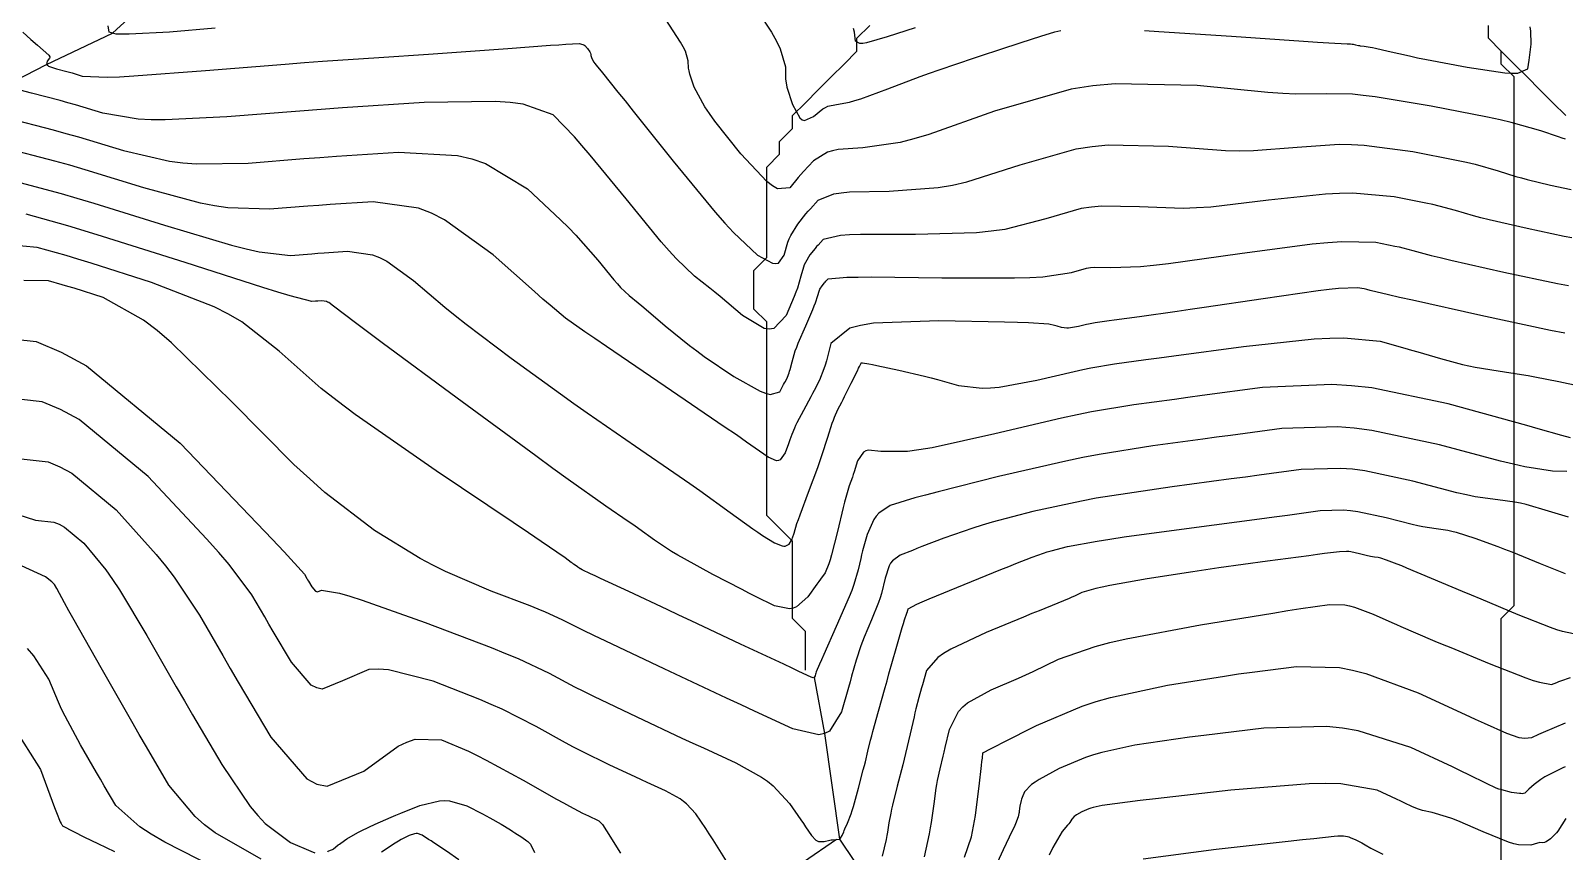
# Model space of a CAD drawing. Header units: metres. Extents: x 837475 to 838479, y 1189012 to 1191015.
# Drawn here: x 838017.8 to 838136.8, y 1189838.2 to 1189901.8 of the extents above; entities that cross this region are included whole.
import ezdxf

# ---------------------------------------------------------------- set-up
doc = ezdxf.new("R2010")
doc.units = ezdxf.units.M
doc.header["$LTSCALE"] = 0.3
for name, color, linetype in [('COTAS 10', 1, 'Continuous'), ('COTAS INT', 252, 'Continuous'), ('DRENAJE', 5, 'Continuous')]:
    doc.layers.add(name, color=color, linetype=linetype)

msp = doc.modelspace()

# ---------------------------------------------------------------- linework, layer by layer
at = {"layer": 'COTAS 10'}
for points, elevation in [([(838086.445, 1189902.001), (838084.254, 1189901.286), (838082.668, 1189900.837), (838082.373, 1189900.786), (838082.14, 1189900.768), (838081.817, 1189900.971), (838081.738, 1189901.652), (838081.657, 1189901.935)], 1790), ([(838015.975, 1189895.014), (838019.585, 1189894.088), (838020.569, 1189893.816), (838021.547, 1189893.537), (838025.019, 1189892.476), (838028.589, 1189891.656), (838029.627, 1189891.53), (838030.688, 1189891.447), (838034.698, 1189891.514), (838039.015, 1189891.857), (838040.268, 1189891.948), (838041.546, 1189892.039), (838046.373, 1189892.354), (838050.942, 1189892.104), (838052.059, 1189891.838), (838053.111, 1189891.486), (838056.373, 1189889.506), (838058.938, 1189887.114), (838059.55, 1189886.503), (838060.12, 1189885.915), (838061.828, 1189883.974), (838063.069, 1189882.464), (838063.345, 1189882.147), (838063.592, 1189881.873), (838064.241, 1189881.249), (838064.95, 1189880.681), (838065.236, 1189880.443), (838065.559, 1189880.17), (838067.048, 1189878.893), (838068.925, 1189877.376), (838069.492, 1189876.951), (838070.081, 1189876.525), (838072.381, 1189874.97), (838074.408, 1189873.833), (838074.824, 1189873.671), (838075.178, 1189873.575), (838075.933, 1189873.778), (838076.236, 1189874.337), (838076.304, 1189874.465), (838076.366, 1189874.582), (838076.533, 1189874.909), (838076.663, 1189875.244), (838076.7, 1189875.367), (838076.739, 1189875.502), (838076.886, 1189876.1), (838077.141, 1189876.943), (838077.248, 1189877.234), (838077.371, 1189877.549), (838077.944, 1189878.893), (838078.502, 1189880.17), (838078.614, 1189880.443), (838078.707, 1189880.681), (838078.893, 1189881.249), (838078.983, 1189881.569), (838079.016, 1189881.652), (838079.053, 1189881.731), (838079.216, 1189881.996), (838079.401, 1189882.229), (838079.451, 1189882.289), (838079.502, 1189882.348), (838079.683, 1189882.543), (838081.146, 1189882.665), (838082.005, 1189882.678), (838083.061, 1189882.682), (838088.513, 1189882.619), (838094.151, 1189882.606), (838095.324, 1189882.642), (838096.328, 1189882.694), (838098.556, 1189883.025), (838099.713, 1189883.353), (838100.043, 1189883.404), (838100.377, 1189883.437), (838101.616, 1189883.411), (838103.92, 1189883.493), (838104.925, 1189883.595), (838106.089, 1189883.73), (838111.616, 1189884.502), (838117.23, 1189885.24), (838118.448, 1189885.353), (838119.52, 1189885.428), (838122.175, 1189885.369), (838123.651, 1189885.079), (838123.979, 1189885.007), (838124.272, 1189884.939), (838125.042, 1189884.724), (838126.454, 1189884.354), (838127.153, 1189884.187), (838127.986, 1189883.993), (838132.105, 1189883.063), (838136.254, 1189882.184), (838137.105, 1189882.022)], 1800), ([(838137.115, 1189864.068), (838135.57, 1189864.515), (838133.819, 1189865.041), (838133.38, 1189865.145), (838132.962, 1189865.232), (838131.622, 1189865.393), (838129.877, 1189865.642), (838129.204, 1189865.784), (838128.45, 1189865.957), (838125.039, 1189866.845), (838121.309, 1189867.648), (838120.353, 1189867.769), (838119.429, 1189867.844), (838116.371, 1189867.749), (838113.109, 1189867.311), (838112.057, 1189867.171), (838110.94, 1189867.023), (838106.371, 1189866.42), (838101.68, 1189865.725), (838100.486, 1189865.519), (838099.338, 1189865.308), (838095.572, 1189864.494), (838092.402, 1189863.661), (838091.63, 1189863.437), (838090.903, 1189863.216), (838088.659, 1189862.44), (838086.956, 1189861.776), (838086.57, 1189861.625), (838086.221, 1189861.487), (838085.273, 1189861.11), (838084.666, 1189860.662), (838084.533, 1189860.481), (838084.415, 1189860.274), (838084.115, 1189859.321), (838083.83, 1189858.148), (838083.721, 1189857.802), (838083.599, 1189857.448), (838083.052, 1189856.095), (838082.485, 1189854.757), (838082.351, 1189854.412), (838082.227, 1189854.078), (838081.864, 1189852.967), (838081.509, 1189851.721), (838081.39, 1189851.302), (838081.263, 1189850.851), (838080.732, 1189848.957), (838079.795, 1189847.478), (838079.412, 1189847.288), (838078.975, 1189847.194), (838076.952, 1189847.648), (838073.977, 1189849.016), (838072.94, 1189849.497), (838071.81, 1189850.023), (838066.961, 1189852.295), (838062.431, 1189854.438), (838061.503, 1189854.883), (838060.716, 1189855.264), (838059.051, 1189856.105), (838057.756, 1189856.701), (838057.203, 1189856.928), (838056.564, 1189857.182), (838053.554, 1189858.322), (838049.999, 1189859.841), (838049.017, 1189860.334), (838048.036, 1189860.858), (838044.503, 1189863.014), (838040.657, 1189865.983), (838039.479, 1189867.021), (838038.252, 1189868.151), (838033.413, 1189873.014), (838028.749, 1189877.58), (838027.632, 1189878.524), (838026.592, 1189879.33), (838023.463, 1189881.084), (838021.207, 1189881.8), (838020.716, 1189881.951), (838020.283, 1189882.082), (838019.202, 1189882.385), (838017.292, 1189882.415)], 1810), ([(838035.703, 1189837.532), (838032.129, 1189839.591), (838031.315, 1189840.206), (838030.577, 1189840.84), (838028.544, 1189843.291), (838026.804, 1189846.252), (838026.25, 1189847.207), (838025.665, 1189848.221), (838023.291, 1189852.372), (838021.198, 1189856.074), (838020.789, 1189856.805), (838020.455, 1189857.409), (838019.867, 1189858.526), (838019.667, 1189858.84), (838019.579, 1189858.938), (838019.476, 1189859.039), (838018.982, 1189859.445), (838017.112, 1189860.284)], 1820), ([(838136.854, 1189844.69), (838136.684, 1189844.614), (838136.514, 1189844.537), (838135.886, 1189844.249), (838135.279, 1189843.928), (838135.121, 1189843.83), (838134.967, 1189843.728), (838134.446, 1189843.328), (838134.036, 1189842.968), (838133.952, 1189842.892), (838133.881, 1189842.825), (838133.73, 1189842.669), (838133.529, 1189842.621), (838133.425, 1189842.624), (838133.302, 1189842.633), (838132.685, 1189842.722), (838131.931, 1189842.909), (838131.721, 1189842.98), (838131.51, 1189843.059), (838130.743, 1189843.413), (838129.375, 1189844.087), (838128.785, 1189844.368), (838128.104, 1189844.69), (838124.879, 1189846.19), (838120.805, 1189847.496), (838119.588, 1189847.695), (838118.332, 1189847.823), (838113.473, 1189847.696), (838108.83, 1189847.136), (838107.71, 1189846.99), (838106.662, 1189846.849), (838103.473, 1189846.371), (838100.919, 1189845.821), (838100.27, 1189845.634), (838099.646, 1189845.431), (838097.606, 1189844.571), (838096.054, 1189843.711), (838095.738, 1189843.509), (838095.471, 1189843.322), (838094.92, 1189842.774), (838094.726, 1189842.33), (838094.685, 1189842.208), (838094.649, 1189842.087), (838094.565, 1189841.656), (838094.516, 1189841.268), (838094.503, 1189841.175), (838094.489, 1189841.087), (838094.437, 1189840.821), (838094.225, 1189840.292), (838094.111, 1189840.038), (838093.972, 1189839.738), (838093.267, 1189838.268), (838092.297, 1189836.194)], 1820), ([(838051.03, 1189837.491), (838050.082, 1189838.156), (838049.1, 1189838.811), (838048.883, 1189838.954), (838048.691, 1189839.08), (838048.196, 1189839.396), (838047.834, 1189839.522), (838047.725, 1189839.527), (838047.613, 1189839.521), (838047.176, 1189839.392), (838046.57, 1189839.065), (838046.351, 1189838.934), (838046.109, 1189838.784), (838045.052, 1189838.096)], 1820)]:
    msp.add_lwpolyline(points, dxfattribs=dict(at, elevation=elevation))
at = {"layer": 'COTAS INT'}
for points, elevation in [([(838073.17, 1189904.887), (838075.28, 1189901.651), (838075.671, 1189900.964), (838075.977, 1189900.367), (838076.383, 1189898.967), (838076.378, 1189898.027), (838076.424, 1189897.721), (838076.491, 1189897.395), (838076.909, 1189896.049), (838077.498, 1189895.008), (838077.673, 1189894.874), (838077.855, 1189894.807), (838078.555, 1189895.119), (838079.277, 1189895.718), (838079.471, 1189895.831), (838079.663, 1189895.922), (838080.339, 1189896.058), (838081.349, 1189896.236), (838081.753, 1189896.352), (838082.21, 1189896.497), (838084.307, 1189897.263), (838086.827, 1189898.214), (838087.551, 1189898.476), (838088.285, 1189898.737), (838091.032, 1189899.674), (838093.54, 1189900.499), (838094.123, 1189900.69), (838094.659, 1189900.864), (838096.193, 1189901.357), (838097.266, 1189901.675), (838097.51, 1189901.74), (838097.732, 1189901.794)], 1792), ([(838136.886, 1189893.365), (838136.626, 1189893.448), (838136.33, 1189893.546), (838134.959, 1189894.017), (838132.677, 1189894.655), (838131.806, 1189894.857), (838130.832, 1189895.07), (838126.453, 1189895.931), (838122.129, 1189896.643), (838121.19, 1189896.762), (838120.362, 1189896.846), (838118.305, 1189896.867), (838115.965, 1189896.846), (838114.958, 1189896.904), (838113.796, 1189896.989), (838108.305, 1189897.526), (838101.937, 1189897.658), (838100.222, 1189897.488), (838098.528, 1189897.228), (838092.582, 1189895.544), (838087.484, 1189893.728), (838086.324, 1189893.385), (838085.272, 1189893.111), (838082.382, 1189892.699), (838080.468, 1189892.566), (838080.032, 1189892.469), (838079.636, 1189892.345), (838078.545, 1189891.678), (838077.762, 1189890.847), (838077.56, 1189890.62), (838077.365, 1189890.393), (838076.717, 1189889.587), (838075.764, 1189889.505), (838075.377, 1189889.736), (838074.937, 1189890.077), (838072.902, 1189892.226), (838070.9, 1189894.76), (838070.48, 1189895.345), (838070.119, 1189895.879), (838069.298, 1189897.385), (838068.959, 1189898.416), (838068.901, 1189898.65), (838068.858, 1189898.862), (838068.833, 1189899.443), (838068.614, 1189900.198), (838068.449, 1189900.52), (838068.239, 1189900.89), (838067.101, 1189902.635)], 1794), ([(838017.223, 1189901.659), (838017.842, 1189901.103), (838018.348, 1189900.65), (838019.238, 1189899.877), (838019.314, 1189899.748), (838019.307, 1189899.7), (838019.287, 1189899.648), (838019.113, 1189899.415), (838019.067, 1189899.162), (838019.128, 1189899.097), (838019.221, 1189899.034), (838019.823, 1189898.824), (838020.624, 1189898.619), (838020.842, 1189898.558), (838021.059, 1189898.497), (838021.829, 1189898.261), (838023.759, 1189898.176), (838024.707, 1189898.209), (838025.835, 1189898.266), (838031.4, 1189898.676), (838037.56, 1189899.181), (838039.062, 1189899.297), (838040.476, 1189899.403), (838044.848, 1189899.702), (838048.692, 1189899.95), (838049.773, 1189900.024), (838050.861, 1189900.1), (838054.848, 1189900.394), (838058.152, 1189900.641), (838058.808, 1189900.687), (838059.352, 1189900.724), (838060.383, 1189900.777), (838060.665, 1189900.711), (838060.737, 1189900.673), (838060.806, 1189900.626), (838061.032, 1189900.383), (838061.197, 1189900.129), (838061.228, 1189900.075), (838061.252, 1189900.029), (838061.283, 1189899.919), (838061.287, 1189899.835), (838061.293, 1189899.804), (838061.302, 1189899.77), (838061.351, 1189899.62), (838061.518, 1189899.344), (838061.6, 1189899.231), (838061.698, 1189899.101), (838062.184, 1189898.498), (838063.384, 1189897.017), (838063.933, 1189896.334), (838064.575, 1189895.533), (838067.674, 1189891.652), (838070.934, 1189887.705), (838071.677, 1189886.863), (838072.351, 1189886.128), (838074.211, 1189884.379), (838075.383, 1189883.745), (838075.625, 1189883.714), (838075.83, 1189883.745), (838076.269, 1189884.379), (838076.557, 1189885.38), (838076.666, 1189885.643), (838076.789, 1189885.9), (838077.337, 1189886.775), (838077.965, 1189887.568), (838078.138, 1189887.773), (838078.309, 1189887.971), (838078.924, 1189888.633), (838080.139, 1189889.118), (838080.69, 1189889.205), (838081.332, 1189889.272), (838084.426, 1189889.339), (838088.232, 1189889.609), (838089.324, 1189889.804), (838090.432, 1189890.05), (838094.574, 1189891.371), (838098.923, 1189892.603), (838100.162, 1189892.793), (838101.417, 1189892.917), (838106.076, 1189892.821), (838110.504, 1189892.49), (838111.614, 1189892.467), (838112.673, 1189892.474), (838116.076, 1189892.746), (838119.318, 1189892.977), (838120.276, 1189892.959), (838121.259, 1189892.905), (838125.027, 1189892.411), (838128.438, 1189891.739), (838129.197, 1189891.573), (838129.875, 1189891.416), (838131.653, 1189890.92), (838133.038, 1189890.482), (838133.469, 1189890.361), (838133.919, 1189890.241), (838135.715, 1189889.81), (838137.319, 1189889.47)], 1796), ([(838032.129, 1189901.957), (838028.598, 1189901.66), (838025.466, 1189901.501), (838024.894, 1189901.494), (838024.452, 1189901.503), (838023.921, 1189901.671), (838023.838, 1189902.148)], 1794), ([(838104.231, 1189901.798), (838105.331, 1189901.722), (838110.966, 1189901.338), (838116.567, 1189900.964), (838117.644, 1189900.894), (838118.516, 1189900.838), (838119.955, 1189900.756), (838120.056, 1189900.764), (838120.112, 1189900.764), (838120.213, 1189900.758), (838120.334, 1189900.739), (838120.375, 1189900.731), (838120.418, 1189900.721), (838120.601, 1189900.678), (838120.824, 1189900.632), (838120.892, 1189900.622), (838120.965, 1189900.612), (838121.251, 1189900.582), (838121.727, 1189900.505), (838121.918, 1189900.466), (838122.136, 1189900.418), (838123.137, 1189900.179), (838124.784, 1189899.812), (838125.409, 1189899.682), (838126.108, 1189899.542), (838129.241, 1189898.934), (838132.163, 1189898.501), (838132.728, 1189898.47), (838133.188, 1189898.477), (838133.968, 1189898.824), (838134.061, 1189899.481), (838134.088, 1189899.684), (838134.114, 1189899.895), (838134.212, 1189900.735), (838134.183, 1189901.746), (838134.129, 1189902.066)], 1792), ([(838137.376, 1189885.715), (838136.786, 1189885.827), (838133.91, 1189886.436), (838130.953, 1189887.117), (838130.311, 1189887.274), (838129.746, 1189887.418), (838128.347, 1189887.822), (838127.074, 1189888.177), (838126.588, 1189888.29), (838126.045, 1189888.409), (838123.601, 1189888.89), (838120.389, 1189889.166), (838119.362, 1189889.156), (838118.274, 1189889.108), (838113.846, 1189888.624), (838109.381, 1189888.102), (838108.269, 1189888.031), (838107.212, 1189887.992), (838103.846, 1189888.116), (838100.897, 1189888.177), (838100.103, 1189888.098), (838099.318, 1189887.978), (838096.565, 1189887.198), (838093.38, 1189886.372), (838092.324, 1189886.223), (838091.191, 1189886.108), (838086.469, 1189885.979), (838082.197, 1189885.977), (838081.347, 1189885.942), (838080.643, 1189885.892), (838079.304, 1189885.588), (838078.906, 1189885.159), (838078.794, 1189885.031), (838078.683, 1189884.898), (838078.276, 1189884.385), (838077.919, 1189883.805), (838077.838, 1189883.63), (838077.765, 1189883.449), (838077.568, 1189882.744), (838077.305, 1189881.821), (838077.191, 1189881.502), (838077.059, 1189881.157), (838076.433, 1189879.682), (838075.462, 1189878.676), (838075.112, 1189878.627), (838074.727, 1189878.676), (838073.046, 1189879.682), (838071.312, 1189881.157), (838070.895, 1189881.502), (838070.504, 1189881.821), (838069.32, 1189882.744), (838067.894, 1189884.116), (838067.351, 1189884.717), (838066.744, 1189885.415), (838064.017, 1189888.733), (838061.235, 1189892.132), (838060.593, 1189892.879), (838060.007, 1189893.543), (838058.355, 1189895.24), (838056.038, 1189896.087), (838055.032, 1189896.214), (838053.869, 1189896.294), (838048.355, 1189896.197), (838042.027, 1189895.783), (838040.351, 1189895.665), (838038.708, 1189895.544), (838033.049, 1189895.095), (838028.261, 1189894.857), (838027.167, 1189894.869), (838026.174, 1189894.916), (838023.424, 1189895.368), (838021.303, 1189896.017), (838020.706, 1189896.187), (838020.105, 1189896.353), (838017.899, 1189896.919), (838016.133, 1189897.383)], 1798), ([(838136.833, 1189878.33), (838135.721, 1189878.541), (838130.3, 1189879.69), (838125.019, 1189880.87), (838123.996, 1189881.1), (838123.162, 1189881.289), (838121.736, 1189881.626), (838121.471, 1189881.7), (838121.37, 1189881.724), (838121.257, 1189881.748), (838120.749, 1189881.848), (838119.271, 1189881.783), (838118.547, 1189881.704), (838117.686, 1189881.598), (838113.437, 1189880.993), (838108.84, 1189880.305), (838107.759, 1189880.146), (838106.76, 1189880.001), (838103.847, 1189879.59), (838101.878, 1189879.324), (838101.474, 1189879.269), (838101.132, 1189879.223), (838100.41, 1189879.126), (838100.015, 1189879.059), (838099.879, 1189879.031), (838099.733, 1189879), (838099.108, 1189878.853), (838098.482, 1189878.735), (838098.335, 1189878.722), (838098.198, 1189878.716), (838097.799, 1189878.765), (838097.448, 1189878.866), (838097.342, 1189878.894), (838097.231, 1189878.921), (838096.802, 1189879.019), (838095.216, 1189879.12), (838094.378, 1189879.149), (838093.366, 1189879.179), (838088.269, 1189879.29), (838083.195, 1189879.089), (838082.198, 1189878.922), (838081.378, 1189878.705), (838079.889, 1189877.52), (838079.549, 1189876.171), (838079.454, 1189875.851), (838079.358, 1189875.555), (838079.007, 1189874.681), (838078.602, 1189873.883), (838078.472, 1189873.635), (838078.335, 1189873.375), (838077.776, 1189872.337), (838077.266, 1189871.373), (838077.16, 1189871.16), (838077.069, 1189870.97), (838076.867, 1189870.476), (838076.726, 1189870.046), (838076.673, 1189869.896), (838076.614, 1189869.733), (838076.353, 1189869.034), (838075.968, 1189868.507), (838075.831, 1189868.453), (838075.681, 1189868.439), (838075.031, 1189868.718), (838073.36, 1189869.886), (838072.566, 1189870.431), (838071.628, 1189871.073), (838067.046, 1189874.192), (838062.502, 1189877.284), (838061.588, 1189877.908), (838060.824, 1189878.432), (838059.307, 1189879.488), (838058.116, 1189880.484), (838057.558, 1189880.97), (838056.9, 1189881.547), (838053.697, 1189884.39), (838049.928, 1189887.114), (838048.912, 1189887.616), (838047.91, 1189888.008), (838044.39, 1189888.511), (838041.065, 1189888.294), (838040.184, 1189888.232), (838039.321, 1189888.169), (838036.347, 1189887.933), (838033.114, 1189888.038), (838032.088, 1189888.191), (838031.004, 1189888.396), (838026.614, 1189889.583), (838022.051, 1189890.995), (838020.858, 1189891.342), (838019.695, 1189891.67), (838015.751, 1189892.698)], 1802), ([(838016.614, 1189890.12), (838020.208, 1189889.155), (838021.418, 1189888.802), (838022.722, 1189888.412), (838028.209, 1189886.69), (838033.419, 1189885.136), (838034.548, 1189884.851), (838035.541, 1189884.629), (838037.996, 1189884.351), (838039.628, 1189884.481), (838040.101, 1189884.515), (838040.584, 1189884.55), (838042.408, 1189884.669), (838044.339, 1189884.393), (838044.889, 1189884.178), (838045.446, 1189883.902), (838047.513, 1189882.408), (838049.962, 1189880.338), (838050.76, 1189879.699), (838051.609, 1189879.032), (838055.105, 1189876.388), (838058.915, 1189873.619), (838059.962, 1189872.873), (838061.005, 1189872.137), (838064.744, 1189869.554), (838068.129, 1189867.233), (838068.95, 1189866.662), (838069.721, 1189866.122), (838072.082, 1189864.429), (838073.848, 1189863.16), (838074.243, 1189862.888), (838074.596, 1189862.649), (838075.534, 1189862.073), (838076.115, 1189861.842), (838076.243, 1189861.821), (838076.358, 1189861.82), (838076.656, 1189861.969), (838076.841, 1189862.267), (838076.884, 1189862.358), (838076.924, 1189862.453), (838077.038, 1189862.827), (838077.266, 1189863.555), (838077.378, 1189863.873), (838077.511, 1189864.241), (838078.166, 1189865.991), (838078.878, 1189867.909), (838079.046, 1189868.383), (838079.202, 1189868.833), (838079.66, 1189870.251), (838080.009, 1189871.344), (838080.096, 1189871.589), (838080.178, 1189871.809), (838080.437, 1189872.395), (838080.737, 1189872.968), (838080.845, 1189873.179), (838080.963, 1189873.414), (838081.48, 1189874.454), (838081.952, 1189875.416), (838082.043, 1189875.601), (838082.116, 1189875.752), (838082.235, 1189876.003), (838082.257, 1189876.02), (838082.269, 1189876.023), (838082.284, 1189876.026), (838082.359, 1189876.029), (838082.846, 1189875.94), (838083.12, 1189875.884), (838083.456, 1189875.815), (838085.171, 1189875.453), (838087.164, 1189874.999), (838087.675, 1189874.872), (838088.167, 1189874.743), (838089.796, 1189874.274), (838091.646, 1189874.048), (838092.278, 1189874.073), (838092.962, 1189874.137), (838095.863, 1189874.684), (838098.76, 1189875.362), (838099.441, 1189875.508), (838100.069, 1189875.637), (838101.9, 1189875.95), (838104.339, 1189876.275), (838105.35, 1189876.411), (838106.507, 1189876.567), (838111.9, 1189877.296), (838117.386, 1189877.88), (838118.602, 1189877.945), (838119.686, 1189877.968), (838122.506, 1189877.699), (838124.417, 1189877.162), (838124.928, 1189877.016), (838125.431, 1189876.871), (838127.18, 1189876.356), (838128.898, 1189875.9), (838129.382, 1189875.793), (838129.868, 1189875.694), (838131.65, 1189875.404), (838133.47, 1189875.131), (838133.98, 1189875.043), (838134.493, 1189874.949), (838136.364, 1189874.565), (838137.945, 1189874.233)], 1804), ([(838137.261, 1189870.205), (838136.598, 1189870.389), (838134.754, 1189870.914), (838133.878, 1189871.16), (838132.842, 1189871.449), (838127.783, 1189872.853), (838121.867, 1189874.073), (838120.293, 1189874.246), (838118.747, 1189874.347), (838113.39, 1189874.114), (838108.708, 1189873.482), (838107.586, 1189873.331), (838106.539, 1189873.191), (838103.39, 1189872.773), (838100.123, 1189872.214), (838099.002, 1189871.985), (838097.788, 1189871.724), (838092.619, 1189870.514), (838087.747, 1189869.442), (838086.72, 1189869.269), (838085.831, 1189869.148), (838083.784, 1189869.158), (838082.814, 1189869.264), (838082.605, 1189869.205), (838082.422, 1189869.107), (838081.975, 1189868.434), (838081.707, 1189867.573), (838081.636, 1189867.358), (838081.567, 1189867.152), (838081.329, 1189866.489), (838081.048, 1189865.581), (838080.952, 1189865.221), (838080.848, 1189864.813), (838080.405, 1189862.948), (838079.957, 1189861.134), (838079.849, 1189860.76), (838079.75, 1189860.441), (838079.449, 1189859.748), (838079.091, 1189859.262), (838078.955, 1189859.072), (838078.802, 1189858.859), (838078.117, 1189857.892), (838077.239, 1189857.103), (838076.965, 1189857.002), (838076.678, 1189856.951), (838075.529, 1189857.195), (838074.044, 1189857.916), (838073.545, 1189858.167), (838073.008, 1189858.441), (838070.751, 1189859.614), (838068.532, 1189860.826), (838068.018, 1189861.123), (838067.548, 1189861.403), (838066.217, 1189862.279), (838065.002, 1189863.15), (838064.605, 1189863.428), (838064.183, 1189863.722), (838062.441, 1189864.916), (838059.509, 1189866.989), (838058.336, 1189867.838), (838057.007, 1189868.805), (838050.903, 1189873.287), (838045.101, 1189877.58), (838043.962, 1189878.428), (838043.025, 1189879.128), (838041.33, 1189880.426), (838040.964, 1189880.691), (838040.865, 1189880.739), (838040.768, 1189880.777), (838040.426, 1189880.826), (838040.103, 1189880.805), (838040.018, 1189880.799), (838039.934, 1189880.793), (838039.645, 1189880.77), (838037.967, 1189881.22), (838037.008, 1189881.512), (838035.833, 1189881.876), (838029.804, 1189883.798), (838023.393, 1189885.829), (838021.978, 1189886.263), (838020.72, 1189886.641), (838017.476, 1189887.542)], 1806), ([(838136.985, 1189867.597), (838135.862, 1189867.627), (838133.736, 1189867.967), (838132.851, 1189868.164), (838131.838, 1189868.407), (838127.109, 1189869.656), (838121.847, 1189870.789), (838120.497, 1189870.959), (838119.195, 1189871.066), (838114.881, 1189870.931), (838110.908, 1189870.397), (838109.821, 1189870.251), (838108.74, 1189870.107), (838104.881, 1189869.596), (838100.718, 1189868.925), (838099.444, 1189868.679), (838098.119, 1189868.407), (838092.897, 1189867.21), (838088.225, 1189866.034), (838087.247, 1189865.776), (838086.405, 1189865.547), (838084.504, 1189864.964), (838083.614, 1189864.379), (838083.41, 1189864.149), (838083.224, 1189863.889), (838082.708, 1189862.706), (838082.362, 1189861.45), (838082.284, 1189861.145), (838082.214, 1189860.857), (838082.025, 1189859.971), (838081.68, 1189858.832), (838081.511, 1189858.384), (838081.311, 1189857.88), (838080.321, 1189855.581), (838079.354, 1189853.417), (838079.168, 1189852.997), (838079.017, 1189852.655), (838078.764, 1189852.067), (838078.736, 1189851.969), (838078.726, 1189851.936), (838078.716, 1189851.901), (838078.675, 1189851.752), (838078.601, 1189851.637), (838078.571, 1189851.622), (838078.537, 1189851.614), (838078.379, 1189851.65), (838077.425, 1189852.096), (838076.89, 1189852.347), (838076.237, 1189852.653), (838072.898, 1189854.222), (838069.07, 1189856.019), (838068.108, 1189856.469), (838067.188, 1189856.899), (838064.222, 1189858.284), (838062.033, 1189859.306), (838061.603, 1189859.507), (838061.249, 1189859.673), (838060.609, 1189859.978), (838060.483, 1189860.047), (838060.454, 1189860.064), (838060.427, 1189860.079), (838060.352, 1189860.129), (838060.283, 1189860.178), (838060.261, 1189860.194), (838060.237, 1189860.211), (838060.138, 1189860.278), (838059.942, 1189860.418), (838059.857, 1189860.48), (838059.758, 1189860.552), (838059.29, 1189860.896), (838057.418, 1189862.179), (838056.435, 1189862.843), (838055.25, 1189863.641), (838049.29, 1189867.638), (838042.995, 1189872.025), (838041.598, 1189873.069), (838040.352, 1189874.039), (838037.103, 1189876.928), (838034.206, 1189879.209), (838033.181, 1189879.796), (838032.06, 1189880.364), (838027.208, 1189882.256), (838022.513, 1189883.746), (838021.491, 1189884.061), (838020.59, 1189884.333), (838018.339, 1189884.963), (838016.109, 1189885.165)], 1808), ([(838011.386, 1189878.42), (838018.257, 1189877.667), (838020.204, 1189876.862), (838022.169, 1189875.799), (838029.428, 1189869.806), (838035.398, 1189863.574), (838036.551, 1189862.36), (838037.487, 1189861.369), (838039.063, 1189859.635), (838039.25, 1189859.312), (838039.31, 1189859.209), (838039.374, 1189859.1), (838039.635, 1189858.659), (838039.923, 1189858.325), (838040.003, 1189858.285), (838040.084, 1189858.267), (838040.379, 1189858.387), (838041.792, 1189858.168), (838042.579, 1189857.936), (838043.536, 1189857.629), (838048.421, 1189855.9), (838053.547, 1189853.949), (838054.658, 1189853.501), (838055.634, 1189853.094), (838058.042, 1189851.961), (838060.019, 1189850.911), (838060.723, 1189850.557), (838061.496, 1189850.175), (838064.852, 1189848.569), (838068.341, 1189846.936), (838069.197, 1189846.538), (838070.006, 1189846.164), (838072.53, 1189845.006), (838074.513, 1189843.913), (838074.98, 1189843.579), (838075.413, 1189843.231), (838076.68, 1189841.862), (838077.572, 1189840.595), (838077.768, 1189840.311), (838077.942, 1189840.057), (838078.385, 1189839.383), (838078.72, 1189839.019), (838078.825, 1189838.96), (838078.936, 1189838.919), (838079.383, 1189838.923), (838079.822, 1189839.019), (838079.928, 1189839.036), (838080.027, 1189839.049), (838080.33, 1189839.064), (838080.555, 1189839.105), (838080.607, 1189839.135), (838080.653, 1189839.172), (838080.778, 1189839.375), (838080.899, 1189839.676), (838080.942, 1189839.776), (838080.989, 1189839.884), (838081.195, 1189840.332), (838081.467, 1189841.048), (838081.556, 1189841.325), (838081.651, 1189841.636), (838082.042, 1189843.041), (838082.415, 1189844.473), (838082.498, 1189844.8), (838082.572, 1189845.098), (838082.769, 1189845.923), (838082.98, 1189846.782), (838083.063, 1189847.1), (838083.158, 1189847.454), (838083.59, 1189849.024), (838084.106, 1189850.861), (838084.254, 1189851.383), (838084.404, 1189851.911), (838084.964, 1189853.868), (838085.438, 1189855.502), (838085.534, 1189855.827), (838085.616, 1189856.096), (838085.782, 1189856.608), (838085.841, 1189856.753), (838085.854, 1189856.791), (838085.866, 1189856.828), (838085.896, 1189856.954), (838086.573, 1189857.317), (838086.992, 1189857.503), (838087.512, 1189857.727), (838090.226, 1189858.845), (838093.086, 1189859.999), (838093.698, 1189860.244), (838094.232, 1189860.458), (838095.512, 1189860.966), (838096.4, 1189861.273), (838096.687, 1189861.36), (838096.993, 1189861.449), (838098.248, 1189861.779), (838100.557, 1189862.208), (838101.527, 1189862.36), (838102.641, 1189862.526), (838107.861, 1189863.243), (838113.141, 1189863.939), (838114.292, 1189864.091), (838115.309, 1189864.226), (838117.861, 1189864.567), (838119.664, 1189864.623), (838120.208, 1189864.578), (838120.771, 1189864.507), (838122.97, 1189864.034), (838124.98, 1189863.511), (838125.424, 1189863.409), (838125.821, 1189863.325), (838126.849, 1189863.178), (838127.742, 1189863.048), (838128.053, 1189862.975), (838128.392, 1189862.886), (838129.846, 1189862.432), (838131.619, 1189861.789), (838132.159, 1189861.581), (838132.72, 1189861.361), (838134.922, 1189860.457), (838136.858, 1189859.7)], 1812), ([(838072.053, 1189836.965), (838070.756, 1189839.038), (838070.458, 1189839.504), (838070.187, 1189839.924), (838069.428, 1189841.052), (838068.712, 1189841.826), (838068.467, 1189842.023), (838068.203, 1189842.212), (838067.082, 1189842.83), (838065.655, 1189843.484), (838065.198, 1189843.696), (838064.714, 1189843.921), (838062.742, 1189844.843), (838060.56, 1189845.913), (838059.944, 1189846.231), (838059.322, 1189846.558), (838057.033, 1189847.817), (838054.396, 1189849.161), (838053.555, 1189849.542), (838052.667, 1189849.927), (838049.058, 1189851.349), (838045.594, 1189852.233), (838044.797, 1189852.279), (838044.069, 1189852.239), (838042.026, 1189851.375), (838040.451, 1189850.73), (838040.019, 1189850.827), (838039.588, 1189851.045), (838038.049, 1189852.826), (838036.65, 1189855.186), (838036.309, 1189855.768), (838035.987, 1189856.319), (838034.989, 1189858.049), (838033.227, 1189860.385), (838032.423, 1189861.317), (838031.481, 1189862.373), (838026.94, 1189867.219), (838021.597, 1189871.63), (838020.15, 1189872.413), (838018.717, 1189873.005), (838013.659, 1189873.56)], 1814), ([(838015.932, 1189868.699), (838019.177, 1189868.344), (838020.096, 1189867.964), (838021.025, 1189867.462), (838024.453, 1189864.631), (838027.565, 1189861.172), (838028.295, 1189860.274), (838028.967, 1189859.401), (838030.916, 1189856.463), (838032.724, 1189853.326), (838033.308, 1189852.327), (838033.927, 1189851.273), (838036.463, 1189846.994), (838039.254, 1189843.764), (838040.034, 1189843.37), (838040.817, 1189843.193), (838043.673, 1189844.363), (838046.346, 1189846.31), (838047.015, 1189846.623), (838047.652, 1189846.838), (838049.696, 1189846.798), (838051.786, 1189845.905), (838052.453, 1189845.583), (838053.158, 1189845.228), (838056.023, 1189843.673), (838058.625, 1189842.205), (838059.164, 1189841.905), (838059.624, 1189841.651), (838060.633, 1189841.118), (838061.088, 1189840.905), (838061.2, 1189840.853), (838061.305, 1189840.804), (838061.634, 1189840.653), (838061.893, 1189840.51), (838061.954, 1189840.467), (838062.01, 1189840.421), (838062.176, 1189840.243), (838062.802, 1189839.254), (838063.148, 1189838.697), (838063.57, 1189838.018)], 1816), ([(838016.188, 1189864.479), (838018.205, 1189863.839), (838019.637, 1189863.683), (838020.042, 1189863.515), (838020.452, 1189863.293), (838021.965, 1189862.044), (838023.649, 1189859.971), (838024.167, 1189859.23), (838024.707, 1189858.417), (838026.842, 1189854.877), (838029.122, 1189850.903), (838029.753, 1189849.816), (838030.384, 1189848.734), (838032.662, 1189844.877), (838034.865, 1189841.629), (838035.449, 1189840.931), (838036.022, 1189840.322), (838037.995, 1189838.848), (838039.557, 1189838.159), (838039.87, 1189838.043)], 1818), ([(838137.491, 1189855.023), (838136.64, 1189855.183), (838136.217, 1189855.322), (838135.713, 1189855.502), (838133.215, 1189856.494), (838130.34, 1189857.692), (838129.599, 1189858.002), (838128.881, 1189858.303), (838126.483, 1189859.311), (838124.581, 1189860.106), (838124.176, 1189860.273), (838123.823, 1189860.415), (838122.985, 1189860.737), (838122.544, 1189860.875), (838122.441, 1189860.902), (838122.347, 1189860.924), (838122.076, 1189860.963), (838121.764, 1189861.008), (838121.644, 1189861.033), (838121.509, 1189861.064), (838120.9, 1189861.223), (838120.234, 1189861.366), (838120.063, 1189861.388), (838119.898, 1189861.401), (838119.352, 1189861.384), (838118.188, 1189861.23), (838117.633, 1189861.156), (838116.978, 1189861.07), (838113.775, 1189860.648), (838109.992, 1189860.128), (838108.973, 1189859.979), (838107.965, 1189859.828), (838104.423, 1189859.268), (838101.541, 1189858.757), (838100.949, 1189858.638), (838100.447, 1189858.529), (838099.374, 1189858.215), (838098.788, 1189857.936), (838098.592, 1189857.85), (838098.381, 1189857.759), (838097.498, 1189857.395), (838096.051, 1189856.809), (838095.486, 1189856.578), (838094.849, 1189856.316), (838091.951, 1189855.122), (838089.194, 1189853.824), (838088.645, 1189853.497), (838088.189, 1189853.185), (838087.318, 1189852.173), (838087, 1189851.06), (838086.936, 1189850.835), (838086.721, 1189850.069), (838086.493, 1189849.195), (838086.421, 1189848.901), (838086.346, 1189848.585), (838086.042, 1189847.256), (838085.691, 1189845.737), (838085.586, 1189845.301), (838085.476, 1189844.859), (838085.053, 1189843.207), (838084.681, 1189841.739), (838084.605, 1189841.413), (838084.54, 1189841.121), (838084.404, 1189840.358), (838084.288, 1189839.634), (838084.236, 1189839.368), (838084.175, 1189839.073), (838083.884, 1189837.767)], 1814), ([(838087.153, 1189837.717), (838087.539, 1189839.507), (838087.625, 1189839.961), (838087.702, 1189840.397), (838087.907, 1189841.823), (838088.069, 1189843.038), (838088.118, 1189843.342), (838088.17, 1189843.632), (838088.376, 1189844.559), (838088.62, 1189845.532), (838088.696, 1189845.85), (838088.776, 1189846.19), (838089.095, 1189847.593), (838089.799, 1189849.004), (838090.121, 1189849.348), (838090.499, 1189849.673), (838092.326, 1189850.676), (838094.46, 1189851.57), (838095.031, 1189851.824), (838095.595, 1189852.082), (838097.56, 1189853.04), (838100.41, 1189854.044), (838101.531, 1189854.331), (838102.795, 1189854.622), (838108.562, 1189855.707), (838114.176, 1189856.625), (838115.344, 1189856.811), (838116.344, 1189856.968), (838118.562, 1189857.29), (838119.769, 1189857.254), (838120.132, 1189857.187), (838120.507, 1189857.093), (838121.966, 1189856.546), (838123.404, 1189855.889), (838123.767, 1189855.726), (838124.114, 1189855.572), (838125.238, 1189855.084), (838126.738, 1189854.458), (838127.322, 1189854.216), (838127.979, 1189853.945), (838130.961, 1189852.721), (838133.806, 1189851.609), (838134.376, 1189851.408), (838134.852, 1189851.254), (838135.786, 1189851.087), (838136.207, 1189851.252), (838136.36, 1189851.308), (838136.528, 1189851.368), (838137.268, 1189851.62)], 1816), ([(838033.412, 1189836.216), (838028.237, 1189838.861), (838027.181, 1189839.48), (838026.289, 1189840.051), (838024.427, 1189841.705), (838023.525, 1189843.239), (838023.238, 1189843.734), (838022.935, 1189844.259), (838021.705, 1189846.41), (838020.513, 1189848.62), (838020.234, 1189849.184), (838019.977, 1189849.725), (838019.231, 1189851.506), (838018.083, 1189853.317), (838017.573, 1189853.878)], 1822), ([(838090.252, 1189837.705), (838090.795, 1189839.269), (838091.039, 1189840.521), (838091.105, 1189840.932), (838091.17, 1189841.372), (838091.4, 1189843.197), (838091.583, 1189844.816), (838091.618, 1189845.126), (838091.647, 1189845.376), (838091.697, 1189845.78), (838092.338, 1189846.116), (838092.74, 1189846.323), (838093.239, 1189846.58), (838095.853, 1189847.919), (838099.387, 1189849.409), (838100.468, 1189849.761), (838101.592, 1189850.086), (838106.018, 1189851.039), (838110.419, 1189851.737), (838111.527, 1189851.901), (838112.587, 1189852.052), (838116.018, 1189852.493), (838119.361, 1189852.395), (838120.366, 1189852.207), (838121.405, 1189851.949), (838125.445, 1189850.434), (838129.089, 1189848.757), (838129.88, 1189848.397), (838130.575, 1189848.082), (838132.295, 1189847.321), (838133.267, 1189846.985), (838133.49, 1189846.939), (838133.694, 1189846.913), (838134.264, 1189846.987), (838134.8, 1189847.23), (838134.983, 1189847.311), (838135.18, 1189847.398), (838136.015, 1189847.76), (838136.885, 1189848.122)], 1818), ([(838016.499, 1189847.794), (838018.595, 1189844.486), (838019.498, 1189842.042), (838019.679, 1189841.562), (838019.829, 1189841.166), (838020.119, 1189840.447), (838020.205, 1189840.297), (838020.226, 1189840.26), (838020.246, 1189840.226), (838020.309, 1189840.119), (838022, 1189839.262), (838023.047, 1189838.755), (838024.345, 1189838.13)], 1824), ([(838136.904, 1189840.708), (838136.597, 1189840.205), (838136.281, 1189839.704), (838136.187, 1189839.583), (838136.09, 1189839.47), (838135.714, 1189839.126), (838135.377, 1189838.901), (838135.305, 1189838.863), (838135.242, 1189838.835), (838135.09, 1189838.823), (838134.895, 1189838.826), (838134.804, 1189838.808), (838134.698, 1189838.782), (838134.184, 1189838.621), (838133.244, 1189838.649), (838132.87, 1189838.743), (838132.446, 1189838.874), (838130.504, 1189839.658), (838128.519, 1189840.513), (838128.068, 1189840.689), (838127.66, 1189840.839), (838126.543, 1189841.16), (838125.798, 1189841.317), (838125.625, 1189841.363), (838125.467, 1189841.411), (838125.014, 1189841.593), (838124.375, 1189841.907), (838124.1, 1189842.038), (838123.782, 1189842.188), (838122.277, 1189842.889), (838119.452, 1189843.392), (838118.301, 1189843.418), (838116.991, 1189843.394), (838110.929, 1189842.899), (838105.073, 1189842.22), (838103.893, 1189842.08), (838102.905, 1189841.96), (838100.929, 1189841.704), (838100.246, 1189841.557), (838100.072, 1189841.506), (838099.905, 1189841.452), (838099.36, 1189841.222), (838098.938, 1189840.979), (838098.849, 1189840.916), (838098.772, 1189840.856), (838098.597, 1189840.654), (838098.423, 1189840.391), (838098.347, 1189840.292), (838098.26, 1189840.182), (838097.845, 1189839.688), (838097.115, 1189838.448), (838096.829, 1189837.866)], 1822), ([(838040.867, 1189838.123), (838040.914, 1189838.154), (838041.082, 1189838.234), (838041.242, 1189838.304), (838041.284, 1189838.328), (838041.325, 1189838.355), (838041.467, 1189838.468), (838041.686, 1189838.645), (838041.777, 1189838.711), (838041.879, 1189838.785), (838042.357, 1189839.112), (838043.035, 1189839.517), (838043.263, 1189839.639), (838043.509, 1189839.766), (838044.547, 1189840.263), (838045.78, 1189840.805), (838046.151, 1189840.961), (838046.533, 1189841.12), (838048.018, 1189841.713), (838049.531, 1189842.078), (838049.931, 1189842.093), (838050.323, 1189842.07), (838051.671, 1189841.676), (838052.865, 1189841.07), (838053.16, 1189840.913), (838053.439, 1189840.761), (838054.321, 1189840.252), (838055.04, 1189839.807), (838055.218, 1189839.695), (838055.386, 1189839.587), (838055.916, 1189839.241), (838056.306, 1189838.967), (838056.387, 1189838.906), (838056.455, 1189838.851), (838056.602, 1189838.704), (838056.911, 1189838.05)], 1818), ([(838104.128, 1189837.58), (838109.774, 1189838.313), (838115.378, 1189838.936), (838116.472, 1189839.058), (838117.368, 1189839.156), (838118.949, 1189839.327), (838119.233, 1189839.345), (838119.31, 1189839.348), (838119.386, 1189839.35), (838119.658, 1189839.347), (838119.966, 1189839.294), (838120.066, 1189839.264), (838120.172, 1189839.227), (838120.607, 1189839.04), (838121.076, 1189838.801), (838121.204, 1189838.731), (838121.33, 1189838.66), (838121.778, 1189838.393), (838122.701, 1189837.934)], 1824)]:
    msp.add_lwpolyline(points, dxfattribs=dict(at, elevation=elevation))
at = {"layer": 'DRENAJE'}
for p, q in [((838024.186, 1189901.587, 1794), (838028.574, 1189905.613, 1792)), ((838019.067, 1189899.162, 1796), (838024.186, 1189901.587, 1794)), ((838015.808, 1189897.485, 1798), (838019.067, 1189899.162, 1796)), ((838078.601, 1189851.637, 1808), (838079.412, 1189847.288, 1810)), ((838079.412, 1189847.288, 1810), (838080.555, 1189839.105, 1812)), ((838080.33, 1189839.064, 1812), (838074.219, 1189834.881, 1814)), ((838080.555, 1189839.105, 1812), (838083.032, 1189835.435, 1814))]:
    msp.add_line(p, q, dxfattribs=at)
for points in [[(838075.921, 1189893.189, 1792.942), (838076.921, 1189894.188, 1792.454), (838076.921, 1189895.188, 1792.201), (838077.92, 1189896.187, 1792.007), (838078.92, 1189897.187, 1791.896), (838079.92, 1189898.187, 1791.395), (838080.919, 1189899.186, 1790.839), (838081.919, 1189900.186, 1790.353), (838081.919, 1189901.186, 1790.094), (838082.919, 1189902.185, 1789.936)], [(838131.902, 1189900.186, 1791.363), (838130.903, 1189901.186, 1790.743), (838130.903, 1189902.185, 1790.373)], [(838131.902, 1189837.207, 1822.769), (838131.902, 1189838.207, 1822.36), (838131.902, 1189839.207, 1821.929), (838131.902, 1189840.206, 1821.44), (838131.902, 1189841.206, 1820.928), (838131.902, 1189842.206, 1820.406), (838131.902, 1189843.205, 1819.904), (838131.902, 1189844.205, 1819.447), (838131.902, 1189845.205, 1819.005), (838131.902, 1189846.204, 1818.568), (838131.902, 1189847.204, 1818.136), (838131.902, 1189848.204, 1817.717), (838131.902, 1189849.203, 1817.308), (838131.902, 1189850.203, 1816.896), (838131.902, 1189851.203, 1816.48), (838131.902, 1189852.202, 1816.061), (838131.902, 1189853.202, 1815.635), (838131.902, 1189854.202, 1815.208), (838131.902, 1189855.201, 1814.782), (838131.902, 1189856.201, 1814.357), (838132.902, 1189857.201, 1813.753), (838132.902, 1189858.2, 1813.324), (838132.902, 1189859.2, 1812.895), (838132.902, 1189860.2, 1812.466), (838132.902, 1189861.199, 1812.027), (838132.902, 1189862.199, 1811.553), (838132.902, 1189863.199, 1811.052), (838132.902, 1189864.198, 1810.538), (838132.902, 1189865.198, 1809.986), (838132.902, 1189866.198, 1809.333), (838132.902, 1189867.197, 1808.653), (838132.902, 1189868.197, 1807.986), (838132.902, 1189869.197, 1807.362), (838132.902, 1189870.196, 1806.752), (838132.902, 1189871.196, 1806.154), (838132.902, 1189872.196, 1805.602), (838132.902, 1189873.195, 1805.07), (838132.902, 1189874.195, 1804.54), (838132.902, 1189875.195, 1804.011), (838132.902, 1189876.194, 1803.485), (838132.902, 1189877.194, 1802.974), (838132.902, 1189878.194, 1802.472), (838132.902, 1189879.193, 1801.965), (838132.902, 1189880.193, 1801.438), (838132.902, 1189881.193, 1800.906), (838132.902, 1189882.192, 1800.374), (838132.902, 1189883.192, 1799.842), (838132.902, 1189884.192, 1799.311), (838132.902, 1189885.191, 1798.781), (838132.902, 1189886.191, 1798.253), (838132.902, 1189887.191, 1797.727), (838132.902, 1189888.19, 1797.204), (838132.902, 1189889.19, 1796.684), (838132.902, 1189890.19, 1796.173), (838132.902, 1189891.189, 1795.676), (838132.902, 1189892.189, 1795.183), (838132.902, 1189893.189, 1794.69), (838132.902, 1189894.188, 1794.195), (838132.902, 1189895.188, 1793.694), (838132.902, 1189896.187, 1793.185), (838132.902, 1189897.187, 1792.676), (838132.902, 1189898.187, 1792.217), (838131.902, 1189899.186, 1791.75), (838131.902, 1189900.186, 1791.363)], [(838136.901, 1189895.188, 1793.974), (838135.901, 1189896.187, 1793.577), (838134.901, 1189897.187, 1792.905), (838133.902, 1189898.187, 1792.304), (838132.902, 1189899.186, 1791.938), (838131.902, 1189900.186, 1791.363)], [(838077.92, 1189852.202, 1808.055), (838077.92, 1189853.202, 1807.864), (838077.92, 1189854.202, 1807.462), (838077.92, 1189855.201, 1807.027), (838076.921, 1189856.201, 1806.432), (838076.921, 1189857.201, 1806.048), (838076.921, 1189858.2, 1805.696), (838076.921, 1189859.2, 1805.281), (838076.921, 1189860.2, 1804.862), (838076.921, 1189861.199, 1804.491), (838076.921, 1189862.199, 1804.191), (838075.921, 1189863.199, 1803.974), (838074.921, 1189864.198, 1803.693), (838074.921, 1189865.198, 1803.31), (838074.921, 1189866.198, 1802.919), (838074.921, 1189867.197, 1802.573), (838074.921, 1189868.197, 1802.256), (838074.921, 1189869.197, 1802.043), (838074.921, 1189870.196, 1801.873), (838074.921, 1189871.196, 1801.386), (838074.921, 1189872.196, 1800.825), (838074.921, 1189873.195, 1800.325), (838074.921, 1189874.195, 1800.046), (838074.921, 1189875.195, 1799.909), (838074.921, 1189876.194, 1799.461), (838074.921, 1189877.194, 1798.908), (838074.921, 1189878.194, 1798.386), (838074.921, 1189879.193, 1798.055), (838073.922, 1189880.193, 1797.828), (838073.922, 1189881.193, 1797.363), (838073.922, 1189882.192, 1796.925), (838073.922, 1189883.192, 1796.53), (838074.921, 1189884.192, 1796.076), (838074.921, 1189885.191, 1795.986), (838074.921, 1189886.191, 1795.815), (838074.921, 1189887.191, 1795.33), (838074.921, 1189888.19, 1794.799), (838074.921, 1189889.19, 1794.36), (838074.921, 1189890.19, 1794.033), (838074.921, 1189891.189, 1793.741), (838075.921, 1189892.189, 1793.252), (838075.921, 1189893.189, 1792.942)]]:
    msp.add_polyline3d(points, dxfattribs=at)

doc.saveas('drawing.dxf')
